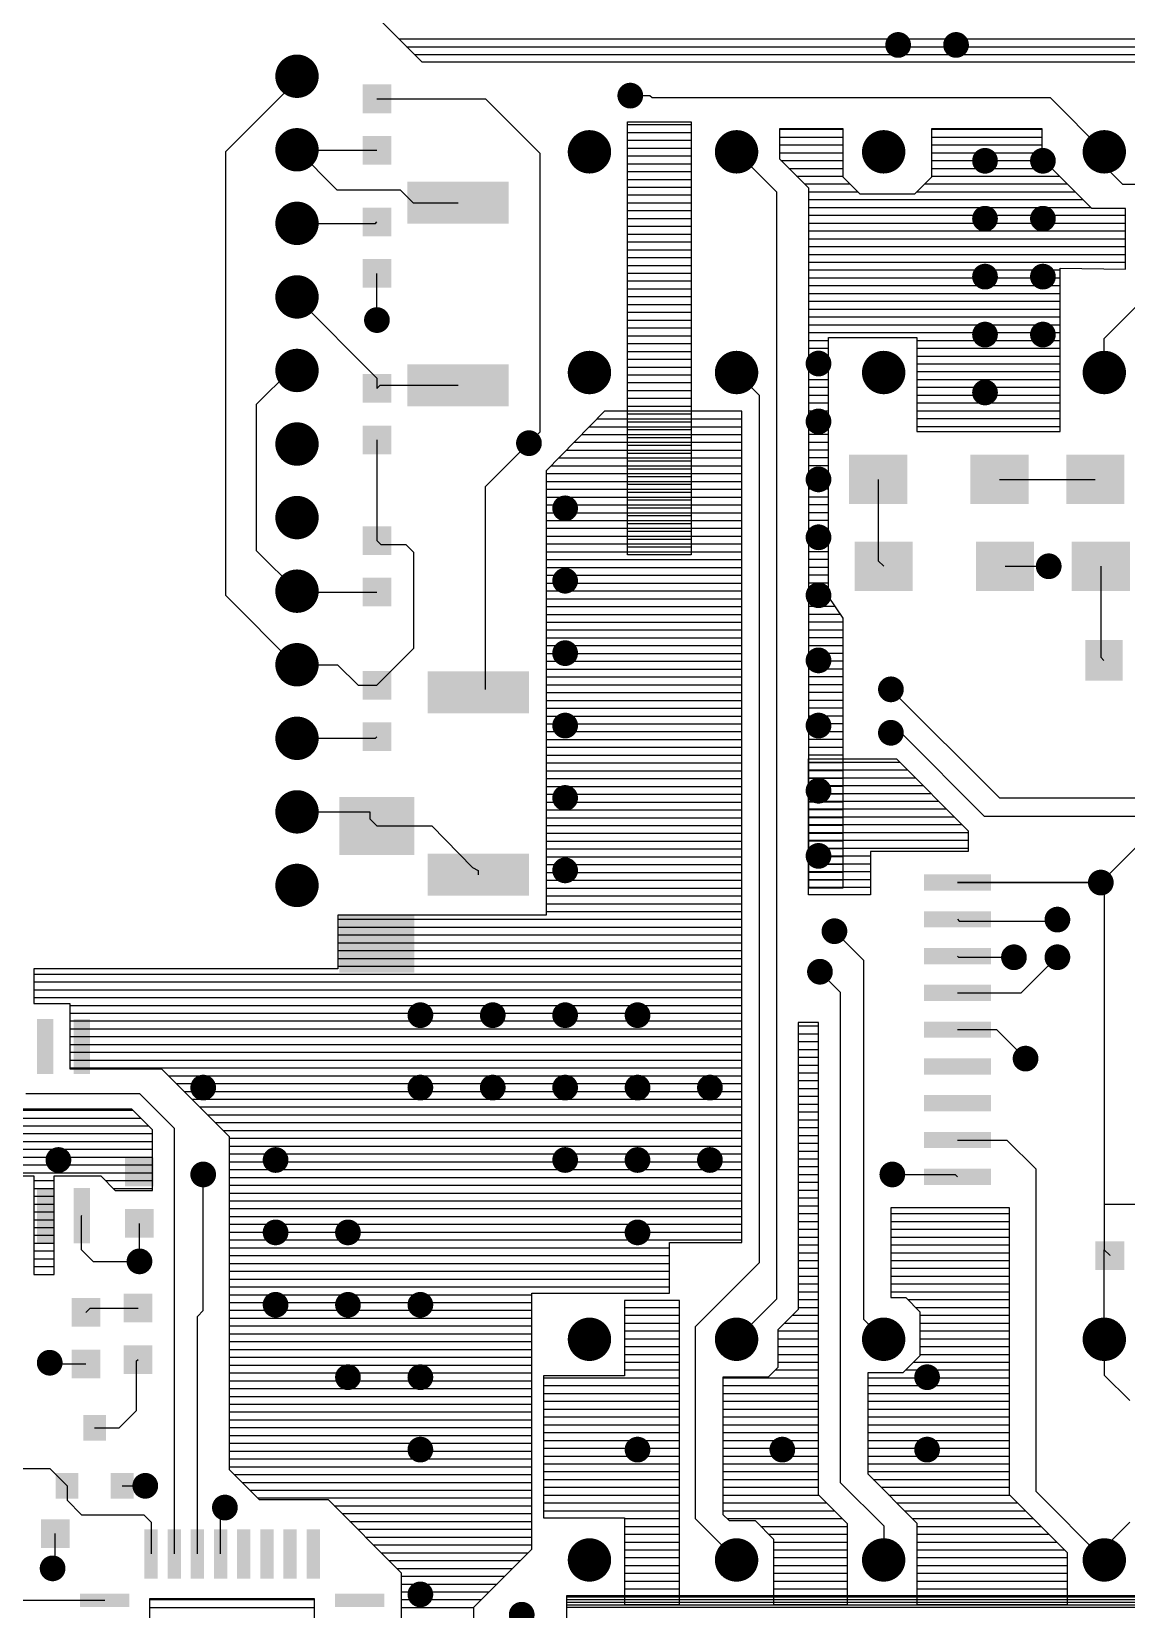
# Model space of a CAD drawing. Extents: x 295 to 953, y 10 to 290.
# Drawn here: x 716.8 to 779.2, y 129.5 to 219.4 of the extents above; entities that cross this region are included whole.
import ezdxf

# ---------------------------------------------------------------- set-up
doc = ezdxf.new("R2010")
doc.units = 0
doc.header["$LTSCALE"] = 5
doc.header["$MEASUREMENT"] = 0
doc.layers.get('0').update_dxf_attribs({"linetype": 'CONTINUOUS', "lineweight": 25})
doc.layers.add('COMP_GB', color=1, linetype='CONTINUOUS')

msp = doc.modelspace()

# ---------------------------------------------------------------- linework, layer by layer
for points, const_width in [([(765.811, 218.65, 1), (766.544, 218.65, 1)], 0.733), ([(769.111, 218.65, 1), (769.844, 218.65, 1)], 0.733), ([(731.305, 216.868, 1), (732.542, 216.868, 1)], 1.236), ([(750.548, 215.762, 1), (751.282, 215.762, 1)], 0.733), ([(731.305, 212.677, 1), (732.542, 212.677, 1)], 1.236), ([(747.97, 212.561, 1), (749.207, 212.561, 1)], 1.236), ([(756.352, 212.561, 1), (757.589, 212.561, 1)], 1.236), ([(764.734, 212.561, 1), (765.971, 212.561, 1)], 1.236), ([(777.307, 212.561, 1), (778.544, 212.561, 1)], 1.236), ([(770.761, 212.05, 1), (771.494, 212.05, 1)], 0.733), ([(774.061, 212.05, 1), (774.794, 212.05, 1)], 0.733), ([(731.305, 208.486, 1), (732.542, 208.486, 1)], 1.236), ([(770.761, 208.75, 1), (771.494, 208.75, 1)], 0.733), ([(774.061, 208.75, 1), (774.794, 208.75, 1)], 0.733), ([(770.761, 205.45, 1), (771.494, 205.45, 1)], 0.733), ([(774.061, 205.45, 1), (774.794, 205.45, 1)], 0.733), ([(731.305, 204.295, 1), (732.542, 204.295, 1)], 1.236), ([(736.111, 202.975, 1), (736.844, 202.975, 1)], 0.733), ([(770.761, 202.15, 1), (771.494, 202.15, 1)], 0.733), ([(774.061, 202.15, 1), (774.794, 202.15, 1)], 0.733), ([(731.305, 200.104, 1), (732.542, 200.104, 1)], 1.236), ([(747.97, 199.988, 1), (749.207, 199.988, 1)], 1.236), ([(756.352, 199.988, 1), (757.589, 199.988, 1)], 1.236), ([(761.273, 200.5, 1), (762.007, 200.5, 1)], 0.733), ([(764.734, 199.988, 1), (765.971, 199.988, 1)], 1.236), ([(777.307, 199.988, 1), (778.544, 199.988, 1)], 1.236), ([(770.761, 198.85, 1), (771.494, 198.85, 1)], 0.733), ([(761.273, 197.2, 1), (762.007, 197.2, 1)], 0.733), ([(731.305, 195.913, 1), (732.542, 195.913, 1)], 1.236), ([(744.773, 195.963, 1), (745.507, 195.963, 1)], 0.733), ([(761.273, 193.9, 1), (762.007, 193.9, 1)], 0.733), ([(731.305, 191.722, 1), (732.542, 191.722, 1)], 1.236), ([(746.836, 192.25, 1), (747.569, 192.25, 1)], 0.733), ([(761.273, 190.6, 1), (762.007, 190.6, 1)], 0.733), ([(774.391, 188.95, 1), (775.124, 188.95, 1)], 0.733), ([(746.836, 188.125, 1), (747.569, 188.125, 1)], 0.733), ([(731.305, 187.531, 1), (732.542, 187.531, 1)], 1.236), ([(761.273, 187.3, 1), (762.007, 187.3, 1)], 0.733), ([(731.305, 183.34, 1), (732.542, 183.34, 1)], 1.236), ([(746.836, 184, 1), (747.569, 184, 1)], 0.733), ([(761.273, 183.588, 1), (762.007, 183.588, 1)], 0.733), ([(765.398, 181.938, 1), (766.132, 181.938, 1)], 0.733), ([(731.305, 179.149, 1), (732.542, 179.149, 1)], 1.236), ([(746.836, 179.875, 1), (747.569, 179.875, 1)], 0.733), ([(761.273, 179.875, 1), (762.007, 179.875, 1)], 0.733), ([(765.398, 179.463, 1), (766.132, 179.463, 1)], 0.733), ([(731.305, 174.958, 1), (732.542, 174.958, 1)], 1.236), ([(746.836, 175.75, 1), (747.569, 175.75, 1)], 0.733), ([(761.273, 176.162, 1), (762.007, 176.162, 1)], 0.733), ([(761.273, 172.45, 1), (762.007, 172.45, 1)], 0.733), ([(731.305, 170.767, 1), (732.542, 170.767, 1)], 1.236), ([(746.836, 171.625, 1), (747.569, 171.625, 1)], 0.733), ([(777.361, 170.932, 1), (778.094, 170.932, 1)], 0.733), ([(774.886, 168.82, 1), (775.619, 168.82, 1)], 0.733), ([(762.181, 168.16, 1), (762.914, 168.16, 1)], 0.733), ([(772.411, 166.675, 1), (773.144, 166.675, 1)], 0.733), ([(774.886, 166.675, 1), (775.619, 166.675, 1)], 0.733), ([(761.356, 165.85, 1), (762.089, 165.85, 1)], 0.733), ([(738.586, 163.375, 1), (739.319, 163.375, 1)], 0.733), ([(742.711, 163.375, 1), (743.444, 163.375, 1)], 0.733), ([(746.836, 163.375, 1), (747.569, 163.375, 1)], 0.733), ([(750.961, 163.375, 1), (751.694, 163.375, 1)], 0.733), ([(773.071, 160.9, 1), (773.804, 160.9, 1)], 0.733), ([(726.211, 159.25, 1), (726.944, 159.25, 1)], 0.733), ([(738.586, 159.25, 1), (739.319, 159.25, 1)], 0.733), ([(742.711, 159.25, 1), (743.444, 159.25, 1)], 0.733), ([(746.836, 159.25, 1), (747.569, 159.25, 1)], 0.733), ([(750.961, 159.25, 1), (751.694, 159.25, 1)], 0.733), ([(755.086, 159.25, 1), (755.819, 159.25, 1)], 0.733), ([(717.961, 155.125, 1), (718.694, 155.125, 1)], 0.733), ([(730.336, 155.125, 1), (731.069, 155.125, 1)], 0.733), ([(746.836, 155.125, 1), (747.569, 155.125, 1)], 0.733), ([(750.961, 155.125, 1), (751.694, 155.125, 1)], 0.733), ([(755.086, 155.125, 1), (755.819, 155.125, 1)], 0.733), ([(726.211, 154.3, 1), (726.944, 154.3, 1)], 0.733), ([(765.481, 154.3, 1), (766.214, 154.3, 1)], 0.733), ([(730.336, 151, 1), (731.069, 151, 1)], 0.733), ([(734.461, 151, 1), (735.194, 151, 1)], 0.733), ([(750.961, 151, 1), (751.694, 151, 1)], 0.733), ([(722.581, 149.35, 1), (723.314, 149.35, 1)], 0.733), ([(730.336, 146.875, 1), (731.069, 146.875, 1)], 0.733), ([(734.461, 146.875, 1), (735.194, 146.875, 1)], 0.733), ([(738.586, 146.875, 1), (739.319, 146.875, 1)], 0.733), ([(747.97, 144.911, 1), (749.207, 144.911, 1)], 1.236), ([(756.352, 144.911, 1), (757.589, 144.911, 1)], 1.236), ([(764.734, 144.911, 1), (765.971, 144.911, 1)], 1.236), ([(777.307, 144.911, 1), (778.544, 144.911, 1)], 1.236), ([(717.466, 143.575, 1), (718.199, 143.575, 1)], 0.733), ([(734.461, 142.75, 1), (735.194, 142.75, 1)], 0.733), ([(738.586, 142.75, 1), (739.319, 142.75, 1)], 0.733), ([(767.461, 142.75, 1), (768.194, 142.75, 1)], 0.733), ([(738.586, 138.625, 1), (739.319, 138.625, 1)], 0.733), ([(750.961, 138.625, 1), (751.694, 138.625, 1)], 0.733), ([(759.211, 138.625, 1), (759.944, 138.625, 1)], 0.733), ([(767.461, 138.625, 1), (768.194, 138.625, 1)], 0.733), ([(722.911, 136.562, 1), (723.644, 136.562, 1)], 0.733), ([(727.448, 135.325, 1), (728.182, 135.325, 1)], 0.733), ([(747.97, 132.339, 1), (749.207, 132.339, 1)], 1.236), ([(756.352, 132.339, 1), (757.589, 132.339, 1)], 1.236), ([(764.734, 132.339, 1), (765.971, 132.339, 1)], 1.236), ([(777.307, 132.339, 1), (778.544, 132.339, 1)], 1.236), ([(717.631, 131.86, 1), (718.364, 131.86, 1)], 0.733), ([(738.586, 130.375, 1), (739.319, 130.375, 1)], 0.733), ([(744.361, 129.22, 1), (745.094, 129.22, 1)], 0.733)]:
    msp.add_lwpolyline(points, format="xyb", close=True, dxfattribs=dict(const_width=const_width))
for points in [[(737.295, 216.397), (737.295, 214.762), (735.66, 216.397), (735.66, 214.762)], [(737.295, 213.463), (737.295, 211.828), (735.66, 213.463), (735.66, 211.828)], [(743.985, 210.854), (743.985, 208.461), (738.21, 210.854), (738.21, 208.461)], [(737.295, 209.384), (737.295, 207.75), (735.66, 209.384), (735.66, 207.75)], [(737.295, 206.45), (737.295, 204.816), (735.66, 206.45), (735.66, 204.816)], [(737.295, 199.897), (737.295, 198.262), (735.66, 199.897), (735.66, 198.262)], [(743.985, 200.459), (743.985, 198.066), (738.21, 200.459), (738.21, 198.066)], [(737.295, 196.963), (737.295, 195.328), (735.66, 196.963), (735.66, 195.328)], [(766.693, 195.304), (766.693, 192.496), (763.382, 195.304), (763.382, 192.496)], [(773.608, 195.304), (773.608, 192.496), (770.297, 195.304), (770.297, 192.496)], [(779.068, 195.304), (779.068, 192.496), (775.757, 195.304), (775.757, 192.496)], [(737.295, 191.234), (737.295, 189.6), (735.66, 191.234), (735.66, 189.6)], [(767.008, 190.354), (767.008, 187.546), (763.697, 190.354), (763.697, 187.546)], [(773.923, 190.354), (773.923, 187.546), (770.612, 190.354), (770.612, 187.546)], [(779.383, 190.354), (779.383, 187.546), (776.072, 190.354), (776.072, 187.546)], [(737.295, 188.3), (737.295, 186.666), (735.66, 188.3), (735.66, 186.666)], [(778.973, 184.74), (778.973, 182.435), (776.835, 184.74), (776.835, 182.435)], [(737.295, 182.984), (737.295, 181.35), (735.66, 182.984), (735.66, 181.35)], [(745.14, 182.969), (745.14, 180.576), (739.365, 182.969), (739.365, 180.576)], [(737.295, 180.05), (737.295, 178.416), (735.66, 180.05), (735.66, 178.416)], [(738.615, 175.808), (738.615, 172.497), (734.34, 175.808), (734.34, 172.497)], [(745.14, 172.574), (745.14, 170.181), (739.365, 172.574), (739.365, 170.181)], [(771.462, 171.393), (771.462, 170.471), (767.648, 171.393), (767.648, 170.471)], [(738.615, 169.103), (738.615, 165.792), (734.34, 169.103), (734.34, 165.792)], [(771.462, 169.298), (771.462, 168.375), (767.648, 169.298), (767.648, 168.375)], [(771.462, 167.202), (771.462, 166.28), (767.648, 167.202), (767.648, 166.28)], [(771.462, 165.107), (771.462, 164.184), (767.648, 165.107), (767.648, 164.184)], [(718.03, 163.166), (718.03, 160.023), (717.108, 163.166), (717.108, 160.023)], [(720.125, 163.166), (720.125, 160.023), (719.203, 163.166), (719.203, 160.023)], [(771.462, 163.011), (771.462, 162.089), (767.648, 163.011), (767.648, 162.089)], [(771.462, 160.916), (771.462, 159.993), (767.648, 160.916), (767.648, 159.993)], [(771.462, 158.82), (771.462, 157.898), (767.648, 158.82), (767.648, 157.898)], [(771.462, 156.725), (771.462, 155.802), (767.648, 156.725), (767.648, 155.802)], [(723.765, 155.264), (723.765, 153.63), (722.13, 155.264), (722.13, 153.63)], [(771.462, 154.629), (771.462, 153.707), (767.648, 154.629), (767.648, 153.707)], [(718.03, 153.527), (718.03, 150.384), (717.108, 153.527), (717.108, 150.384)], [(720.125, 153.527), (720.125, 150.384), (719.203, 153.527), (719.203, 150.384)], [(723.765, 152.33), (723.765, 150.696), (722.13, 152.33), (722.13, 150.696)], [(779.058, 150.497), (779.058, 148.863), (777.423, 150.497), (777.423, 148.863)], [(723.682, 147.509), (723.682, 145.875), (722.048, 147.509), (722.048, 145.875)], [(720.712, 147.262), (720.712, 145.627), (719.078, 147.262), (719.078, 145.627)], [(720.712, 144.328), (720.712, 142.693), (719.078, 144.328), (719.078, 142.693)], [(723.682, 144.575), (723.682, 142.941), (722.048, 144.575), (722.048, 142.941)], [(721.04, 140.596), (721.04, 139.129), (719.74, 140.596), (719.74, 139.129)], [(719.472, 137.296), (719.472, 135.829), (718.173, 137.296), (718.173, 135.829)], [(722.607, 137.296), (722.607, 135.829), (721.308, 137.296), (721.308, 135.829)], [(718.962, 134.657), (718.962, 133.023), (717.327, 134.657), (717.327, 133.023)], [(723.985, 134.089), (723.985, 131.281), (723.23, 134.089), (723.23, 131.281)], [(725.305, 134.089), (725.305, 131.281), (724.55, 134.089), (724.55, 131.281)], [(726.625, 134.089), (726.625, 131.281), (725.871, 134.089), (725.871, 131.281)], [(727.945, 134.089), (727.945, 131.281), (727.19, 134.089), (727.19, 131.281)], [(729.265, 134.089), (729.265, 131.281), (728.51, 134.089), (728.51, 131.281)], [(730.585, 134.089), (730.585, 131.281), (729.83, 134.089), (729.83, 131.281)], [(731.905, 134.089), (731.905, 131.281), (731.15, 134.089), (731.15, 131.281)], [(733.225, 134.089), (733.225, 131.281), (732.471, 134.089), (732.471, 131.281)], [(722.371, 130.422), (722.371, 129.668), (719.564, 130.422), (719.564, 129.668)], [(736.892, 130.422), (736.892, 129.668), (734.084, 130.422), (734.084, 129.668)]]:
    msp.add_solid(points)
at = {"layer": 'COMP_GB', "color": 7}
for p, q in [((739.055, 217.66), (736.313, 220.403)), ((737.719, 218.996), (785.318, 218.996)), ((738.165, 218.55), (785.318, 218.55)), ((738.61, 218.105), (785.318, 218.105)), ((785.318, 217.66), (739.055, 217.66)), ((731.924, 216.64), (731.924, 216.868)), ((727.847, 212.564), (731.924, 216.64)), ((750.915, 215.762), (752.037, 215.762)), ((752.037, 215.762), (752.153, 215.647)), ((736.478, 215.579), (742.665, 215.579)), ((742.665, 215.579), (745.14, 213.104)), ((752.153, 215.647), (774.84, 215.647)), ((774.84, 215.647), (777.926, 212.561)), ((750.75, 189.61), (750.75, 214.278)), ((750.75, 214.278), (754.38, 214.278)), ((750.75, 214.112), (754.38, 214.112)), ((754.38, 214.278), (754.38, 189.61)), ((745.14, 213.104), (745.782, 212.463)), ((750.75, 213.666), (754.38, 213.666)), ((750.75, 213.221), (754.38, 213.221)), ((763.043, 213.865), (759.413, 213.865)), ((759.413, 213.865), (759.413, 212.153)), ((759.413, 213.848), (763.043, 213.848)), ((759.413, 213.402), (763.043, 213.402)), ((763.043, 211.122), (763.043, 213.865)), ((774.386, 213.865), (768.075, 213.865)), ((768.075, 213.865), (768.075, 211.122)), ((768.075, 213.848), (774.386, 213.848)), ((768.075, 213.402), (774.386, 213.402)), ((774.386, 212.154), (774.386, 213.865)), ((727.847, 212.564), (727.847, 187.3)), ((731.924, 212.677), (731.955, 212.646)), ((731.955, 212.646), (736.478, 212.646)), ((731.955, 212.646), (734.201, 210.4)), ((745.782, 197.941), (745.782, 212.463)), ((750.75, 212.775), (754.38, 212.775)), ((750.75, 212.33), (754.38, 212.33)), ((756.971, 212.561), (759.248, 210.285)), ((759.413, 212.957), (763.043, 212.957)), ((759.413, 212.511), (763.043, 212.511)), ((759.413, 212.153), (761.063, 210.503)), ((768.075, 212.957), (774.386, 212.957)), ((768.075, 212.511), (774.386, 212.511)), ((777.213, 209.327), (774.386, 212.154)), ((777.926, 212.561), (777.926, 211.755)), ((750.75, 211.884), (754.38, 211.884)), ((750.75, 211.439), (754.38, 211.439)), ((759.499, 212.066), (763.043, 212.066)), ((759.945, 211.62), (763.043, 211.62)), ((768.075, 212.066), (774.474, 212.066)), ((768.075, 211.62), (774.92, 211.62)), ((777.926, 211.755), (778.965, 210.715)), ((734.201, 210.4), (737.798, 210.4)), ((737.798, 210.4), (738.54, 209.657)), ((750.75, 210.993), (754.38, 210.993)), ((750.75, 210.548), (754.38, 210.548)), ((760.39, 211.175), (763.043, 211.175)), ((760.836, 210.729), (763.436, 210.729)), ((761.063, 210.503), (761.063, 170.635)), ((764.013, 210.153), (763.043, 211.122)), ((768.075, 211.122), (767.105, 210.153)), ((767.682, 210.729), (775.811, 210.729)), ((768.075, 211.175), (775.365, 211.175)), ((778.965, 210.715), (783.503, 210.715)), ((738.54, 209.657), (741.098, 209.657)), ((750.75, 210.102), (754.38, 210.102)), ((750.75, 209.657), (754.38, 209.657)), ((759.248, 210.285), (759.248, 147.189)), ((761.063, 210.284), (763.881, 210.284)), ((761.063, 209.838), (776.702, 209.838)), ((767.105, 210.153), (764.013, 210.153)), ((767.237, 210.284), (776.256, 210.284)), ((736.397, 208.486), (736.478, 208.567)), ((750.75, 209.211), (754.38, 209.211)), ((750.75, 208.766), (754.38, 208.766)), ((761.063, 209.393), (777.147, 209.393)), ((761.063, 208.947), (779.13, 208.947)), ((779.13, 209.327), (777.213, 209.327)), ((779.13, 205.867), (779.13, 209.327)), ((731.924, 208.486), (736.397, 208.486)), ((750.75, 208.32), (754.38, 208.32)), ((750.75, 207.875), (754.38, 207.875)), ((761.063, 208.502), (779.13, 208.502)), ((761.063, 208.056), (779.13, 208.056)), ((750.75, 207.429), (754.38, 207.429)), ((750.75, 206.984), (754.38, 206.984)), ((761.063, 207.611), (779.13, 207.611)), ((761.063, 207.165), (779.13, 207.165)), ((750.75, 206.538), (754.38, 206.538)), ((750.75, 206.093), (754.38, 206.093)), ((761.063, 206.72), (779.13, 206.72)), ((761.063, 206.274), (779.13, 206.274)), ((775.418, 196.623), (775.418, 205.939)), ((775.418, 205.939), (779.13, 205.867)), ((736.478, 202.975), (736.478, 205.633)), ((750.75, 205.647), (754.38, 205.647)), ((750.75, 205.202), (754.38, 205.202)), ((761.063, 205.829), (775.418, 205.829)), ((761.063, 205.383), (775.418, 205.383)), ((731.924, 204.295), (731.924, 204.229)), ((731.924, 204.229), (736.478, 199.675)), ((750.75, 204.756), (754.38, 204.756)), ((750.75, 204.311), (754.38, 204.311)), ((761.063, 204.938), (775.418, 204.938)), ((761.063, 204.492), (775.418, 204.492)), ((750.75, 203.865), (754.38, 203.865)), ((750.75, 203.42), (754.38, 203.42)), ((761.063, 204.047), (775.418, 204.047)), ((761.063, 203.601), (775.418, 203.601)), ((777.926, 201.935), (779.79, 203.8)), ((750.75, 202.974), (754.38, 202.974)), ((750.75, 202.529), (754.38, 202.529)), ((761.063, 203.156), (775.418, 203.156)), ((761.063, 202.71), (775.418, 202.71)), ((761.063, 202.265), (775.418, 202.265)), ((750.75, 202.083), (754.38, 202.083)), ((750.75, 201.638), (754.38, 201.638)), ((761.063, 201.819), (762.218, 201.819)), ((761.063, 201.374), (762.218, 201.374)), ((762.218, 187.225), (762.218, 201.985)), ((762.218, 201.985), (767.25, 201.985)), ((767.25, 201.985), (767.25, 196.623)), ((767.25, 201.819), (775.418, 201.819)), ((767.25, 201.374), (775.418, 201.374)), ((777.926, 199.988), (777.926, 201.935)), ((750.75, 201.192), (754.38, 201.192)), ((750.75, 200.747), (754.38, 200.747)), ((761.063, 200.928), (762.218, 200.928)), ((761.063, 200.483), (762.218, 200.483)), ((767.25, 200.928), (775.418, 200.928)), ((767.25, 200.483), (775.418, 200.483)), ((729.603, 198.163), (731.544, 200.104)), ((731.544, 200.104), (731.924, 200.104)), ((736.478, 199.675), (736.478, 199.079)), ((750.75, 200.301), (754.38, 200.301)), ((750.75, 199.856), (754.38, 199.856)), ((756.971, 199.988), (758.258, 198.702)), ((761.063, 200.037), (762.218, 200.037)), ((761.063, 199.592), (762.218, 199.592)), ((767.25, 200.037), (775.418, 200.037)), ((767.25, 199.592), (775.418, 199.592)), ((736.478, 199.079), (736.661, 199.262)), ((736.661, 199.262), (741.098, 199.262)), ((750.75, 199.41), (754.38, 199.41)), ((750.75, 198.965), (754.38, 198.965)), ((758.258, 198.702), (758.258, 149.268)), ((761.063, 199.146), (762.218, 199.146)), ((761.063, 198.701), (762.218, 198.701)), ((767.25, 199.146), (775.418, 199.146)), ((767.25, 198.701), (775.418, 198.701)), ((729.603, 198.163), (729.603, 189.852)), ((745.782, 196.604), (745.782, 197.941)), ((749.452, 197.778), (746.13, 194.39)), ((757.268, 197.778), (749.452, 197.778)), ((750.75, 198.519), (754.38, 198.519)), ((750.75, 198.074), (754.38, 198.074)), ((757.268, 150.423), (757.268, 197.778)), ((761.063, 198.255), (762.218, 198.255)), ((761.063, 197.81), (762.218, 197.81)), ((767.25, 198.255), (775.418, 198.255)), ((767.25, 197.81), (775.418, 197.81)), ((748.594, 196.902), (757.268, 196.902)), ((749.03, 197.348), (757.268, 197.348)), ((750.75, 197.628), (754.38, 197.628)), ((750.75, 197.183), (754.38, 197.183)), ((761.063, 197.364), (762.218, 197.364)), ((761.063, 196.919), (762.218, 196.919)), ((767.25, 197.364), (775.418, 197.364)), ((767.25, 196.919), (775.418, 196.919)), ((736.478, 196.146), (736.478, 190.417)), ((745.14, 195.963), (745.224, 196.046)), ((745.224, 196.046), (745.782, 196.604)), ((747.72, 196.011), (757.268, 196.011)), ((748.157, 196.457), (757.268, 196.457)), ((750.75, 196.737), (754.38, 196.737)), ((750.75, 196.292), (754.38, 196.292)), ((761.063, 196.473), (762.218, 196.473)), ((761.063, 196.028), (762.218, 196.028)), ((767.25, 196.623), (775.418, 196.623)), ((742.665, 193.488), (745.14, 195.963)), ((746.847, 195.12), (757.268, 195.12)), ((747.283, 195.566), (757.268, 195.566)), ((750.75, 195.846), (754.38, 195.846)), ((750.75, 195.401), (754.38, 195.401)), ((761.063, 195.582), (762.218, 195.582)), ((761.063, 195.137), (762.218, 195.137)), ((746.13, 194.39), (746.13, 169.067)), ((746.13, 194.229), (757.268, 194.229)), ((746.41, 194.675), (757.268, 194.675)), ((750.75, 194.955), (754.38, 194.955)), ((750.75, 194.51), (754.38, 194.51)), ((761.063, 194.691), (762.218, 194.691)), ((761.063, 194.246), (762.218, 194.246)), ((742.665, 181.938), (742.665, 193.488)), ((746.13, 193.784), (757.268, 193.784)), ((746.13, 193.338), (757.268, 193.338)), ((750.75, 194.064), (754.38, 194.064)), ((750.75, 193.619), (754.38, 193.619)), ((761.063, 193.8), (762.218, 193.8)), ((761.063, 193.355), (762.218, 193.355)), ((765.037, 193.9), (765.037, 189.265)), ((771.953, 193.9), (777.412, 193.9)), ((746.13, 192.893), (757.268, 192.893)), ((746.13, 192.447), (757.268, 192.447)), ((750.75, 193.173), (754.38, 193.173)), ((750.75, 192.728), (754.38, 192.728)), ((761.063, 192.909), (762.218, 192.909)), ((761.063, 192.464), (762.218, 192.464)), ((746.13, 192.002), (757.268, 192.002)), ((746.13, 191.556), (757.268, 191.556)), ((750.75, 192.282), (754.38, 192.282)), ((750.75, 191.837), (754.38, 191.837)), ((761.063, 192.018), (762.218, 192.018)), ((761.063, 191.573), (762.218, 191.573)), ((746.13, 191.111), (757.268, 191.111)), ((746.13, 190.665), (757.268, 190.665)), ((750.75, 191.391), (754.38, 191.391)), ((750.75, 190.946), (754.38, 190.946)), ((761.063, 191.127), (762.218, 191.127)), ((761.063, 190.682), (762.218, 190.682)), ((729.603, 189.852), (731.924, 187.531)), ((736.478, 190.417), (736.707, 190.188)), ((736.707, 190.188), (738.128, 190.188)), ((738.128, 190.188), (738.586, 189.729)), ((738.586, 184.275), (738.586, 189.729)), ((746.13, 190.22), (757.268, 190.22)), ((746.13, 189.774), (757.268, 189.774)), ((750.75, 190.5), (754.38, 190.5)), ((750.75, 190.055), (754.38, 190.055)), ((761.063, 190.236), (762.218, 190.236)), ((761.063, 189.791), (762.218, 189.791)), ((746.13, 189.329), (757.268, 189.329)), ((746.13, 188.883), (757.268, 188.883)), ((754.38, 189.61), (750.75, 189.61)), ((761.063, 189.345), (762.218, 189.345)), ((761.063, 188.9), (762.218, 188.9)), ((765.037, 189.265), (765.353, 188.95)), ((772.268, 188.95), (774.758, 188.95)), ((777.728, 188.95), (777.728, 183.764)), ((746.13, 188.438), (757.268, 188.438)), ((746.13, 187.992), (757.268, 187.992)), ((761.063, 188.454), (762.218, 188.454)), ((761.063, 188.009), (762.218, 188.009)), ((727.847, 187.3), (731.807, 183.34)), ((731.924, 187.531), (731.971, 187.483)), ((731.971, 187.483), (736.478, 187.483)), ((746.13, 187.547), (757.268, 187.547)), ((746.13, 187.101), (757.268, 187.101)), ((761.063, 187.563), (762.218, 187.563)), ((761.063, 187.118), (762.289, 187.118)), ((763.043, 185.988), (762.218, 187.225)), ((746.13, 186.656), (757.268, 186.656)), ((746.13, 186.21), (757.268, 186.21)), ((761.063, 186.672), (762.586, 186.672)), ((761.063, 186.227), (762.883, 186.227)), ((746.13, 185.765), (757.268, 185.765)), ((746.13, 185.319), (757.268, 185.319)), ((761.063, 185.781), (763.043, 185.781)), ((761.063, 185.336), (763.043, 185.336)), ((763.043, 170.635), (763.043, 185.988)), ((746.13, 184.874), (757.268, 184.874)), ((746.13, 184.428), (757.268, 184.428)), ((761.063, 184.89), (763.043, 184.89)), ((761.063, 184.445), (763.043, 184.445)), ((736.478, 182.167), (738.586, 184.275)), ((746.13, 183.983), (757.268, 183.983)), ((746.13, 183.537), (757.268, 183.537)), ((761.063, 183.999), (763.043, 183.999)), ((761.063, 183.554), (763.043, 183.554)), ((777.728, 183.764), (777.904, 183.588)), ((731.807, 183.34), (731.924, 183.34)), ((731.924, 183.34), (734.232, 183.34)), ((734.232, 183.34), (735.405, 182.167)), ((746.13, 183.092), (757.268, 183.092)), ((746.13, 182.646), (757.268, 182.646)), ((761.063, 183.108), (763.043, 183.108)), ((761.063, 182.663), (763.043, 182.663)), ((735.405, 182.167), (736.478, 182.167)), ((746.13, 182.201), (757.268, 182.201)), ((746.13, 181.755), (757.268, 181.755)), ((761.063, 182.217), (763.043, 182.217)), ((761.063, 181.772), (763.043, 181.772)), ((765.765, 181.938), (771.953, 175.75)), ((746.13, 181.31), (757.268, 181.31)), ((746.13, 180.864), (757.268, 180.864)), ((761.063, 181.326), (763.043, 181.326)), ((761.063, 180.881), (763.043, 180.881)), ((746.13, 180.419), (757.268, 180.419)), ((746.13, 179.973), (757.268, 179.973)), ((761.063, 180.435), (763.043, 180.435)), ((761.063, 179.99), (763.043, 179.99)), ((731.924, 179.149), (736.393, 179.149)), ((736.393, 179.149), (736.478, 179.233)), ((746.13, 179.528), (757.268, 179.528)), ((746.13, 179.082), (757.268, 179.082)), ((761.063, 179.544), (763.043, 179.544)), ((761.063, 179.099), (763.043, 179.099)), ((765.765, 179.463), (766.343, 179.463)), ((766.343, 179.463), (771.086, 174.719)), ((746.13, 178.637), (757.268, 178.637)), ((746.13, 178.191), (757.268, 178.191)), ((761.063, 178.653), (763.043, 178.653)), ((761.063, 178.208), (763.043, 178.208)), ((746.13, 177.746), (757.268, 177.746)), ((746.13, 177.3), (757.268, 177.3)), ((761.063, 177.977), (766.075, 177.977)), ((761.063, 170.222), (761.063, 177.977)), ((761.063, 177.795), (766.257, 177.795)), ((761.063, 177.762), (763.043, 177.762)), ((761.063, 177.35), (766.703, 177.35)), ((761.063, 177.317), (763.043, 177.317)), ((766.075, 177.977), (770.171, 173.882)), ((746.13, 176.855), (757.268, 176.855)), ((746.13, 176.409), (757.268, 176.409)), ((761.063, 176.904), (767.148, 176.904)), ((761.063, 176.871), (763.043, 176.871)), ((761.063, 176.459), (767.594, 176.459)), ((761.063, 176.426), (763.043, 176.426)), ((746.13, 175.964), (757.268, 175.964)), ((746.13, 175.518), (757.268, 175.518)), ((761.063, 176.013), (768.039, 176.013)), ((761.063, 175.98), (763.043, 175.98)), ((761.063, 175.568), (768.485, 175.568)), ((761.063, 175.535), (763.043, 175.535)), ((771.953, 175.75), (788.948, 175.75)), ((731.924, 174.958), (736.065, 174.958)), ((736.065, 174.958), (736.065, 174.565)), ((736.065, 174.565), (736.478, 174.153)), ((746.13, 175.073), (757.268, 175.073)), ((746.13, 174.627), (757.268, 174.627)), ((761.063, 175.122), (768.93, 175.122)), ((761.063, 175.089), (763.043, 175.089)), ((761.063, 174.677), (769.376, 174.677)), ((761.063, 174.644), (763.043, 174.644)), ((771.086, 174.719), (788.659, 174.719)), ((736.478, 174.153), (739.613, 174.153)), ((739.613, 174.153), (741.923, 171.797)), ((746.13, 174.182), (757.268, 174.182)), ((746.13, 173.736), (757.268, 173.736)), ((761.063, 174.231), (769.821, 174.231)), ((761.063, 174.198), (763.043, 174.198)), ((761.063, 173.786), (770.171, 173.786)), ((761.063, 173.753), (763.043, 173.753)), ((770.171, 173.882), (770.171, 172.697)), ((746.13, 173.291), (757.268, 173.291)), ((746.13, 172.845), (757.268, 172.845)), ((761.063, 173.34), (770.171, 173.34)), ((761.063, 173.307), (763.043, 173.307)), ((761.063, 172.895), (770.171, 172.895)), ((761.063, 172.862), (763.043, 172.862)), ((770.171, 172.697), (764.61, 172.697)), ((764.61, 172.697), (764.61, 170.222)), ((777.728, 170.932), (779.906, 173.11)), ((741.923, 171.797), (742.25, 171.625)), ((746.13, 172.4), (757.268, 172.4)), ((746.13, 171.954), (757.268, 171.954)), ((761.063, 172.449), (764.61, 172.449)), ((761.063, 172.416), (763.043, 172.416)), ((761.063, 172.004), (764.61, 172.004)), ((761.063, 171.971), (763.043, 171.971)), ((742.25, 171.625), (742.253, 171.377)), ((746.13, 171.509), (757.268, 171.509)), ((746.13, 171.063), (757.268, 171.063)), ((761.063, 171.558), (764.61, 171.558)), ((761.063, 171.525), (763.043, 171.525)), ((761.063, 171.113), (764.61, 171.113)), ((761.063, 171.08), (763.043, 171.08)), ((777.728, 170.932), (769.555, 170.932)), ((769.555, 170.932), (777.926, 170.932)), ((777.926, 170.932), (777.926, 152.584)), ((746.13, 170.618), (757.268, 170.618)), ((746.13, 170.172), (757.268, 170.172)), ((761.063, 170.667), (764.61, 170.667)), ((761.063, 170.635), (763.043, 170.635)), ((764.61, 170.222), (761.063, 170.222)), ((746.13, 169.067), (734.25, 169.067)), ((734.25, 169.067), (734.25, 166.015)), ((746.13, 169.727), (757.268, 169.727)), ((746.13, 169.281), (757.268, 169.281)), ((734.25, 168.836), (757.268, 168.836)), ((734.25, 168.39), (757.268, 168.39)), ((762.548, 168.16), (764.198, 166.51)), ((769.555, 168.837), (769.654, 168.738)), ((769.654, 168.738), (775.17, 168.738)), ((775.17, 168.738), (775.253, 168.82)), ((734.25, 167.945), (757.268, 167.945)), ((734.25, 167.499), (757.268, 167.499)), ((734.25, 167.054), (757.268, 167.054)), ((734.25, 166.608), (757.268, 166.608)), ((764.198, 166.51), (764.198, 146.066)), ((769.555, 166.741), (769.621, 166.675)), ((769.621, 166.675), (772.778, 166.675)), ((773.19, 164.645), (775.22, 166.675)), ((775.22, 166.675), (775.253, 166.675)), ((734.25, 166.015), (716.925, 166.015)), ((716.925, 166.015), (716.925, 164.035)), ((716.925, 165.717), (757.268, 165.717)), ((734.25, 166.163), (757.268, 166.163)), ((761.723, 165.85), (762.878, 164.695)), ((716.925, 165.272), (757.268, 165.272)), ((716.925, 164.826), (757.268, 164.826)), ((762.878, 164.695), (762.878, 136.759)), ((769.555, 164.645), (773.19, 164.645)), ((716.925, 164.381), (757.268, 164.381)), ((716.925, 164.035), (718.988, 164.035)), ((718.988, 164.035), (718.988, 160.322)), ((718.988, 163.935), (757.268, 163.935)), ((718.988, 163.49), (757.268, 163.49)), ((718.988, 163.044), (757.268, 163.044)), ((761.64, 162.963), (760.485, 162.963)), ((760.485, 162.963), (760.485, 146.607)), ((760.485, 162.764), (761.64, 162.764)), ((761.64, 136.047), (761.64, 162.963)), ((718.988, 162.599), (757.268, 162.599)), ((718.988, 162.153), (757.268, 162.153)), ((760.485, 162.318), (761.64, 162.318)), ((760.485, 161.873), (761.64, 161.873)), ((769.555, 162.55), (771.788, 162.55)), ((771.788, 162.55), (773.438, 160.9)), ((718.988, 161.708), (757.268, 161.708)), ((718.988, 161.262), (757.268, 161.262)), ((760.485, 161.427), (761.64, 161.427)), ((760.485, 160.982), (761.64, 160.982)), ((718.988, 160.817), (757.268, 160.817)), ((718.988, 160.371), (757.268, 160.371)), ((718.988, 160.322), (724.205, 160.322)), ((724.205, 160.322), (728.063, 156.465)), ((760.485, 160.536), (761.64, 160.536)), ((760.485, 160.091), (761.64, 160.091)), ((724.602, 159.926), (757.268, 159.926)), ((725.047, 159.48), (757.268, 159.48)), ((760.485, 159.645), (761.64, 159.645)), ((760.485, 159.2), (761.64, 159.2)), ((716.463, 158.92), (722.948, 158.92)), ((722.948, 158.92), (724.928, 156.94)), ((725.493, 159.035), (757.268, 159.035)), ((725.938, 158.589), (757.268, 158.589)), ((760.485, 158.754), (761.64, 158.754)), ((760.485, 158.309), (761.64, 158.309)), ((712.325, 157.517), (723.011, 157.517)), ((712.77, 157.962), (722.565, 157.962)), ((722.515, 158.012), (712.82, 158.012)), ((723.69, 156.837), (722.515, 158.012)), ((726.384, 158.144), (757.268, 158.144)), ((726.829, 157.698), (757.268, 157.698)), ((760.485, 157.863), (761.64, 157.863)), ((760.485, 157.418), (761.64, 157.418)), ((704.385, 157.071), (723.456, 157.071)), ((704.385, 156.626), (723.69, 156.626)), ((723.69, 153.393), (723.69, 156.837)), ((724.928, 156.94), (724.928, 132.685)), ((727.275, 157.253), (757.268, 157.253)), ((727.72, 156.807), (757.268, 156.807)), ((728.063, 156.465), (728.063, 137.49)), ((760.485, 156.972), (761.64, 156.972)), ((760.485, 156.527), (761.64, 156.527)), ((704.385, 156.18), (723.69, 156.18)), ((704.385, 155.735), (723.69, 155.735)), ((728.063, 156.362), (757.268, 156.362)), ((728.063, 155.916), (757.268, 155.916)), ((760.485, 156.081), (761.64, 156.081)), ((760.485, 155.636), (761.64, 155.636)), ((769.555, 156.263), (772.365, 156.263)), ((772.365, 156.263), (774.015, 154.613)), ((704.385, 155.289), (723.69, 155.289)), ((704.385, 154.844), (723.69, 154.844)), ((728.063, 155.471), (757.268, 155.471)), ((728.063, 155.025), (757.268, 155.025)), ((760.485, 155.19), (761.64, 155.19)), ((760.485, 154.745), (761.64, 154.745)), ((704.385, 154.398), (723.69, 154.398)), ((704.385, 154.218), (716.925, 154.218)), ((716.925, 154.218), (716.925, 148.607)), ((716.925, 153.953), (718.08, 153.953)), ((718.08, 148.607), (718.08, 154.218)), ((718.08, 154.218), (720.74, 154.218)), ((720.74, 154.218), (721.565, 153.393)), ((721.005, 153.953), (723.69, 153.953)), ((726.578, 146.545), (726.578, 154.3)), ((728.063, 154.58), (757.268, 154.58)), ((728.063, 154.134), (757.268, 154.134)), ((760.485, 154.299), (761.64, 154.299)), ((760.485, 153.854), (761.64, 153.854)), ((765.848, 154.3), (769.423, 154.3)), ((769.423, 154.3), (769.555, 154.168)), ((774.015, 154.613), (774.015, 136.249)), ((716.925, 153.507), (718.08, 153.507)), ((716.925, 153.062), (718.08, 153.062)), ((721.45, 153.507), (723.69, 153.507)), ((721.565, 153.393), (723.69, 153.393)), ((728.063, 153.689), (757.268, 153.689)), ((728.063, 153.243), (757.268, 153.243)), ((760.485, 153.408), (761.64, 153.408)), ((760.485, 152.963), (761.64, 152.963)), ((716.925, 152.616), (718.08, 152.616)), ((716.925, 152.171), (718.08, 152.171)), ((719.648, 151.939), (719.664, 151.955)), ((719.648, 150.01), (719.648, 151.939)), ((728.063, 152.798), (757.268, 152.798)), ((728.063, 152.352), (757.268, 152.352)), ((760.485, 152.517), (761.64, 152.517)), ((760.485, 152.072), (761.64, 152.072)), ((765.765, 152.403), (765.765, 147.287)), ((772.53, 152.403), (765.765, 152.403)), ((765.765, 152.072), (772.53, 152.072)), ((772.53, 136.047), (772.53, 152.403)), ((795.878, 152.584), (777.926, 152.584)), ((777.926, 152.584), (777.926, 150.01)), ((716.925, 151.725), (718.08, 151.725)), ((716.925, 151.28), (718.08, 151.28)), ((722.948, 149.35), (722.948, 151.513)), ((728.063, 151.907), (757.268, 151.907)), ((728.063, 151.461), (757.268, 151.461)), ((760.485, 151.626), (761.64, 151.626)), ((760.485, 151.181), (761.64, 151.181)), ((765.765, 151.626), (772.53, 151.626)), ((765.765, 151.181), (772.53, 151.181)), ((716.925, 150.834), (718.08, 150.834)), ((716.925, 150.389), (718.08, 150.389)), ((728.063, 151.016), (757.268, 151.016)), ((728.063, 150.57), (757.268, 150.57)), ((728.063, 150.125), (753.143, 150.125)), ((753.143, 147.535), (753.143, 150.423)), ((753.143, 150.423), (757.268, 150.423)), ((760.485, 150.735), (761.64, 150.735)), ((760.485, 150.29), (761.64, 150.29)), ((765.765, 150.735), (772.53, 150.735)), ((765.765, 150.29), (772.53, 150.29)), ((716.925, 149.943), (718.08, 149.943)), ((716.925, 149.498), (718.08, 149.498)), ((719.648, 150.01), (720.308, 149.35)), ((720.308, 149.35), (722.948, 149.35)), ((728.063, 149.679), (753.143, 149.679)), ((728.063, 149.234), (753.143, 149.234)), ((754.628, 145.637), (758.258, 149.268)), ((760.485, 149.844), (761.64, 149.844)), ((760.485, 149.399), (761.64, 149.399)), ((765.765, 149.844), (772.53, 149.844)), ((765.765, 149.399), (772.53, 149.399)), ((777.926, 150.01), (778.241, 149.695)), ((777.926, 144.911), (777.926, 150.01)), ((778.241, 149.695), (778.241, 149.68)), ((716.925, 149.052), (718.08, 149.052)), ((716.925, 148.607), (718.08, 148.607)), ((728.063, 148.788), (753.143, 148.788)), ((728.063, 148.343), (753.143, 148.343)), ((760.485, 148.953), (761.64, 148.953)), ((760.485, 148.508), (761.64, 148.508)), ((765.765, 148.953), (772.53, 148.953)), ((765.765, 148.508), (772.53, 148.508)), ((728.063, 147.897), (753.143, 147.897)), ((728.063, 147.452), (745.305, 147.452)), ((745.305, 132.953), (745.305, 147.535)), ((745.305, 147.535), (753.143, 147.535)), ((760.485, 148.062), (761.64, 148.062)), ((760.485, 147.617), (761.64, 147.617)), ((765.765, 148.062), (772.53, 148.062)), ((765.765, 147.617), (772.53, 147.617)), ((719.895, 146.444), (720.143, 146.692)), ((720.143, 146.692), (722.865, 146.692)), ((726.248, 146.215), (726.578, 146.545)), ((728.063, 147.006), (745.305, 147.006)), ((728.063, 146.561), (745.305, 146.561)), ((750.585, 147.123), (750.585, 142.833)), ((753.72, 147.123), (750.585, 147.123)), ((750.585, 146.726), (753.72, 146.726)), ((753.72, 129.798), (753.72, 147.123)), ((756.971, 144.911), (759.248, 147.189)), ((760.485, 146.607), (759.33, 145.452)), ((760.485, 147.171), (761.64, 147.171)), ((760.485, 146.726), (761.64, 146.726)), ((765.765, 147.287), (766.61, 147.287)), ((766.61, 147.287), (767.415, 146.483)), ((766.726, 147.171), (772.53, 147.171)), ((767.172, 146.726), (772.53, 146.726)), ((726.248, 132.685), (726.248, 146.215)), ((728.063, 146.115), (745.305, 146.115)), ((728.063, 145.67), (745.305, 145.67)), ((750.585, 146.28), (753.72, 146.28)), ((750.585, 145.835), (753.72, 145.835)), ((754.628, 134.681), (754.628, 145.637)), ((759.713, 145.835), (761.64, 145.835)), ((760.158, 146.28), (761.64, 146.28)), ((764.198, 146.066), (765.353, 144.911)), ((767.415, 146.483), (767.415, 143.967)), ((767.415, 146.28), (772.53, 146.28)), ((767.415, 145.835), (772.53, 145.835)), ((728.063, 145.224), (745.305, 145.224)), ((728.063, 144.779), (745.305, 144.779)), ((750.585, 145.389), (753.72, 145.389)), ((750.585, 144.944), (753.72, 144.944)), ((759.33, 145.452), (759.33, 143.307)), ((759.33, 145.389), (761.64, 145.389)), ((759.33, 144.944), (761.64, 144.944)), ((767.415, 145.389), (772.53, 145.389)), ((767.415, 144.944), (772.53, 144.944)), ((777.926, 144.911), (777.926, 142.867)), ((728.063, 144.333), (745.305, 144.333)), ((728.063, 143.888), (745.305, 143.888)), ((750.585, 144.498), (753.72, 144.498)), ((750.585, 144.053), (753.72, 144.053)), ((759.33, 144.498), (761.64, 144.498)), ((759.33, 144.053), (761.64, 144.053)), ((767.415, 143.967), (766.445, 142.998)), ((767.415, 144.498), (772.53, 144.498)), ((767.415, 144.053), (772.53, 144.053)), ((717.833, 143.575), (717.897, 143.511)), ((717.897, 143.511), (719.895, 143.511)), ((722.783, 143.676), (722.865, 143.758)), ((722.783, 140.852), (722.783, 143.676)), ((728.063, 143.442), (745.305, 143.442)), ((728.063, 142.997), (745.305, 142.997)), ((750.585, 143.607), (753.72, 143.607)), ((750.585, 143.162), (753.72, 143.162)), ((759.33, 143.307), (758.773, 142.75)), ((759.185, 143.162), (761.64, 143.162)), ((759.33, 143.607), (761.64, 143.607)), ((766.445, 142.998), (764.445, 142.998)), ((764.445, 142.998), (764.445, 137.243)), ((766.61, 143.162), (772.53, 143.162)), ((767.055, 143.607), (772.53, 143.607)), ((728.063, 142.551), (745.305, 142.551)), ((728.063, 142.106), (745.305, 142.106)), ((750.585, 142.833), (745.965, 142.833)), ((745.965, 142.833), (745.965, 134.748)), ((745.965, 142.716), (753.72, 142.716)), ((745.965, 142.271), (753.72, 142.271)), ((758.773, 142.75), (756.195, 142.75)), ((756.195, 142.75), (756.195, 134.933)), ((756.195, 142.716), (761.64, 142.716)), ((756.195, 142.271), (761.64, 142.271)), ((764.445, 142.716), (772.53, 142.716)), ((764.445, 142.271), (772.53, 142.271)), ((777.926, 142.867), (779.378, 141.415)), ((728.063, 141.66), (745.305, 141.66)), ((728.063, 141.215), (745.305, 141.215)), ((745.965, 141.825), (753.72, 141.825)), ((745.965, 141.38), (753.72, 141.38)), ((756.195, 141.825), (761.64, 141.825)), ((756.195, 141.38), (761.64, 141.38)), ((764.445, 141.825), (772.53, 141.825)), ((764.445, 141.38), (772.53, 141.38)), ((721.793, 139.863), (722.783, 140.852)), ((728.063, 140.769), (745.305, 140.769)), ((728.063, 140.324), (745.305, 140.324)), ((745.965, 140.934), (753.72, 140.934)), ((745.965, 140.489), (753.72, 140.489)), ((756.195, 140.934), (761.64, 140.934)), ((756.195, 140.489), (761.64, 140.489)), ((764.445, 140.934), (772.53, 140.934)), ((764.445, 140.489), (772.53, 140.489)), ((720.39, 139.863), (721.793, 139.863)), ((728.063, 139.878), (745.305, 139.878)), ((728.063, 139.433), (745.305, 139.433)), ((745.965, 140.043), (753.72, 140.043)), ((745.965, 139.598), (753.72, 139.598)), ((756.195, 140.043), (761.64, 140.043)), ((756.195, 139.598), (761.64, 139.598)), ((764.445, 140.043), (772.53, 140.043)), ((764.445, 139.598), (772.53, 139.598)), ((728.063, 138.987), (745.305, 138.987)), ((728.063, 138.542), (745.305, 138.542)), ((745.965, 139.152), (753.72, 139.152)), ((745.965, 138.707), (753.72, 138.707)), ((756.195, 139.152), (761.64, 139.152)), ((756.195, 138.707), (761.64, 138.707)), ((764.445, 139.152), (772.53, 139.152)), ((764.445, 138.707), (772.53, 138.707)), ((715.871, 137.553), (717.833, 137.553)), ((717.833, 137.553), (718.823, 136.562)), ((728.063, 138.096), (745.305, 138.096)), ((728.063, 137.651), (745.305, 137.651)), ((745.965, 138.261), (753.72, 138.261)), ((745.965, 137.816), (753.72, 137.816)), ((756.195, 138.261), (761.64, 138.261)), ((756.195, 137.816), (761.64, 137.816)), ((764.445, 138.261), (772.53, 138.261)), ((764.445, 137.816), (772.53, 137.816)), ((728.063, 137.49), (729.774, 135.779)), ((728.347, 137.205), (745.305, 137.205)), ((728.793, 136.76), (745.305, 136.76)), ((745.965, 137.37), (753.72, 137.37)), ((745.965, 136.925), (753.72, 136.925)), ((756.195, 137.37), (761.64, 137.37)), ((756.195, 136.925), (761.64, 136.925)), ((762.878, 136.759), (765.353, 134.284)), ((764.445, 137.37), (772.53, 137.37)), ((764.445, 137.243), (767.25, 134.438)), ((764.763, 136.925), (772.53, 136.925)), ((718.823, 136.562), (718.823, 135.738)), ((721.957, 136.562), (723.278, 136.562)), ((729.238, 136.314), (745.305, 136.314)), ((729.684, 135.869), (745.305, 135.869)), ((729.774, 135.779), (733.693, 135.779)), ((733.693, 135.779), (737.859, 131.612)), ((745.965, 136.479), (753.72, 136.479)), ((745.965, 136.034), (753.72, 136.034)), ((756.195, 136.479), (761.64, 136.479)), ((756.195, 136.034), (761.654, 136.034)), ((763.29, 134.397), (761.64, 136.047)), ((765.208, 136.479), (772.53, 136.479)), ((765.654, 136.034), (772.544, 136.034)), ((775.83, 132.747), (772.53, 136.047)), ((774.015, 136.249), (777.926, 132.339)), ((718.823, 135.738), (719.648, 134.912)), ((719.648, 134.912), (723.195, 134.912)), ((723.195, 134.912), (723.607, 134.5)), ((727.567, 135.077), (727.815, 135.325)), ((727.567, 132.685), (727.567, 135.077)), ((734.048, 135.423), (745.305, 135.423)), ((734.493, 134.978), (745.305, 134.978)), ((745.965, 135.588), (753.72, 135.588)), ((745.965, 135.143), (753.72, 135.143)), ((756.195, 135.588), (762.099, 135.588)), ((756.195, 135.143), (762.545, 135.143)), ((756.195, 134.933), (756.545, 134.583)), ((766.099, 135.588), (772.989, 135.588)), ((766.545, 135.143), (773.435, 135.143)), ((723.607, 134.5), (723.607, 132.685)), ((734.939, 134.532), (745.305, 134.532)), ((735.384, 134.087), (745.305, 134.087)), ((745.965, 134.748), (750.585, 134.748)), ((750.585, 134.748), (750.585, 129.798)), ((750.585, 134.697), (753.72, 134.697)), ((750.585, 134.252), (753.72, 134.252)), ((754.628, 134.681), (756.971, 132.339)), ((756.43, 134.697), (762.99, 134.697)), ((756.545, 134.583), (758.03, 134.583)), ((758.03, 134.583), (759.083, 133.53)), ((758.361, 134.252), (763.29, 134.252)), ((763.29, 129.798), (763.29, 134.397)), ((765.353, 134.284), (765.353, 132.339)), ((766.99, 134.697), (773.88, 134.697)), ((767.25, 134.438), (767.25, 129.798)), ((767.25, 134.252), (774.326, 134.252)), ((778.14, 133.262), (779.378, 134.5)), ((718.144, 132.007), (718.144, 133.84)), ((735.83, 133.641), (745.305, 133.641)), ((736.275, 133.196), (745.305, 133.196)), ((750.585, 133.806), (753.72, 133.806)), ((750.585, 133.361), (753.72, 133.361)), ((758.806, 133.806), (763.29, 133.806)), ((759.083, 133.53), (759.083, 129.798)), ((759.083, 133.361), (763.29, 133.361)), ((767.25, 133.806), (774.771, 133.806)), ((767.25, 133.361), (775.217, 133.361)), ((778.14, 132.553), (778.14, 133.262)), ((736.721, 132.75), (745.103, 132.75)), ((737.166, 132.305), (744.657, 132.305)), ((742.005, 129.653), (745.305, 132.953)), ((750.585, 132.915), (753.72, 132.915)), ((750.585, 132.47), (753.72, 132.47)), ((759.083, 132.915), (763.29, 132.915)), ((759.083, 132.47), (763.29, 132.47)), ((767.25, 132.915), (775.662, 132.915)), ((767.25, 132.47), (775.83, 132.47)), ((775.83, 129.798), (775.83, 132.747)), ((777.926, 132.339), (778.14, 132.553)), ((717.998, 131.86), (718.144, 132.007)), ((737.612, 131.859), (744.212, 131.859)), ((737.859, 131.612), (737.859, 126.168)), ((737.859, 131.414), (743.766, 131.414)), ((750.585, 132.024), (753.72, 132.024)), ((750.585, 131.579), (753.72, 131.579)), ((759.083, 132.024), (763.29, 132.024)), ((759.083, 131.579), (763.29, 131.579)), ((767.25, 132.024), (775.83, 132.024)), ((767.25, 131.579), (775.83, 131.579)), ((737.859, 130.968), (743.321, 130.968)), ((737.859, 130.523), (742.875, 130.523)), ((750.585, 131.133), (753.72, 131.133)), ((750.585, 130.688), (753.72, 130.688)), ((759.083, 131.133), (763.29, 131.133)), ((759.083, 130.688), (763.29, 130.688)), ((767.25, 131.133), (775.83, 131.133)), ((767.25, 130.688), (775.83, 130.688)), ((715.44, 130.045), (720.967, 130.045)), ((723.525, 130.127), (723.525, 120.722)), ((732.93, 130.127), (723.525, 130.127)), ((723.525, 130.077), (732.93, 130.077)), ((723.525, 129.632), (732.93, 129.632)), ((732.93, 126.168), (732.93, 130.127)), ((737.859, 130.077), (742.43, 130.077)), ((737.859, 129.632), (742.005, 129.632)), ((742.005, 124.435), (742.005, 129.653)), ((780.286, 130.291), (747.286, 130.291)), ((747.286, 130.291), (747.286, 112.19)), ((747.286, 130.244), (789.194, 130.244)), ((747.286, 130.093), (789.194, 130.093)), ((747.286, 129.942), (789.194, 129.942)), ((747.286, 129.791), (789.194, 129.791)), ((747.286, 129.64), (789.194, 129.64)), ((750.585, 130.242), (753.72, 130.242)), ((750.585, 129.798), (753.72, 129.798)), ((759.083, 130.242), (763.29, 130.242)), ((759.083, 129.798), (763.29, 129.798)), ((767.25, 130.242), (775.83, 130.242)), ((767.25, 129.798), (775.83, 129.798))]:
    msp.add_line(p, q, dxfattribs=at)

doc.saveas('drawing.dxf')
